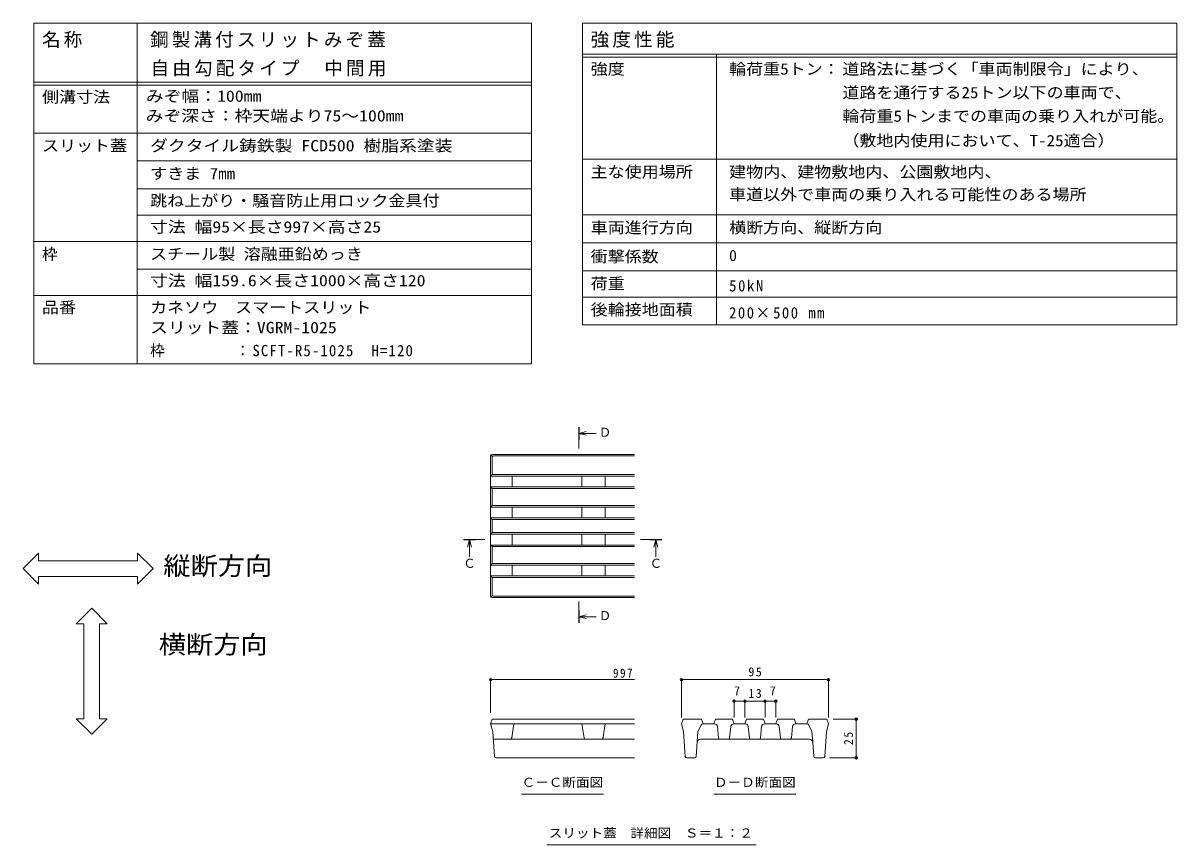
# Model space of a CAD drawing. Units: millimetres at full size, sheet at 1:5, with parts at other scales. Extents: x -1782 to 1922, y -1359 to 1336.
# Drawn here: x 58 to 1922, y 9 to 1336 of the extents above; entities that cross this region are included whole.
import ezdxf
from ezdxf.enums import TextEntityAlignment as Align

# ---------------------------------------------------------------- set-up
doc = ezdxf.new("R2010")
doc.units = ezdxf.units.MM
doc.header["$LTSCALE"] = 5
doc.header["$PDMODE"] = 32
doc.header["$PDSIZE"] = 4
doc.linetypes.add('CHAIN1', pattern=[8, 5, -1, 1, -1])
for name, color, linetype, lineweight in [('4-5_図形', 7, 'Continuous', 9), ('D-2', 3, 'Continuous', 9), ('D-4_樹木注記', 7, 'Continuous', 9), ('D-5_注記', 4, 'Continuous', 9), ('F-5_F-5ﾚｲﾔ', 2, 'Continuous', 9), ('F-F_F-Fﾚｲﾔ', 3, 'Continuous', 9)]:
    doc.layers.add(name, color=color, linetype=linetype, lineweight=lineweight)
doc.styles.add('ＭＳ ゴシック', font='')
doc.styles.get('ＭＳ ゴシック').set_extended_font_data('MS Gothic')

msp = doc.modelspace()

# ---------------------------------------------------------------- linework, layer by layer
at = {"layer": '4-5_図形'}
for p, q in [((57.548, 455.124), (82.548, 480.124)), ((82.548, 467.624), (82.548, 480.124)), ((82.548, 467.624), (242.496, 467.624)), ((267.496, 455.124), (242.496, 480.124)), ((242.496, 467.624), (242.496, 480.124)), ((57.548, 455.124), (82.548, 430.124)), ((267.496, 455.124), (242.496, 430.124)), ((82.548, 430.124), (82.548, 442.624)), ((82.548, 442.624), (242.496, 442.624)), ((242.496, 430.124), (242.496, 442.624)), ((168.476, 391.034), (143.476, 366.034)), ((168.476, 391.034), (193.476, 366.034)), ((155.976, 366.034), (143.476, 366.034)), ((155.976, 212.589), (155.976, 366.034)), ((193.476, 366.034), (180.976, 366.034)), ((180.976, 212.589), (180.976, 366.034)), ((168.476, 187.589), (143.476, 212.589)), ((155.976, 212.589), (143.476, 212.589)), ((168.476, 187.589), (193.476, 212.589)), ((193.476, 212.589), (180.976, 212.589))]:
    msp.add_line(p, q, dxfattribs=at)
at = {"layer": 'D-2'}
for p, q in [((813.036, 637.175), (813.036, 523.977)), ((813.769, 638.943), (816.269, 636.443)), ((815.536, 639.675), (938.037, 639.675)), ((815.536, 634.675), (815.536, 607.175)), ((1045.384, 637.175), (818.036, 637.175)), ((1045.384, 639.675), (938.145, 639.675)), ((813.036, 604.675), (815.536, 607.175)), ((1045.384, 604.675), (813.036, 604.675)), ((1045.384, 607.175), (815.536, 607.175)), ((848.036, 604.675), (848.036, 587.175)), ((960.536, 604.675), (960.536, 587.175)), ((998.036, 604.675), (998.036, 587.175)), ((815.536, 584.675), (813.036, 587.175)), ((1045.384, 587.175), (813.036, 587.175)), ((815.536, 557.175), (815.536, 584.675)), ((1045.384, 584.675), (815.536, 584.675)), ((813.036, 554.675), (815.536, 557.175)), ((1045.384, 554.675), (813.036, 554.675)), ((1045.384, 557.175), (815.536, 557.175)), ((848.036, 554.675), (848.036, 537.175)), ((960.536, 554.675), (960.536, 537.175)), ((998.036, 554.675), (998.036, 537.175)), ((813.036, 537.175), (815.536, 534.675)), ((924.353, 537.175), (813.036, 537.175)), ((813.036, 410.779), (813.036, 523.977)), ((815.536, 534.675), (1045.384, 534.675)), ((815.536, 534.675), (815.536, 523.977)), ((815.536, 513.279), (815.536, 523.977)), ((924.494, 537.175), (1045.384, 537.175)), ((813.036, 510.779), (815.536, 513.279)), ((924.353, 510.779), (813.036, 510.779)), ((815.536, 513.279), (1045.384, 513.279)), ((848.036, 493.279), (848.036, 510.779)), ((924.494, 510.779), (1045.384, 510.779)), ((960.536, 493.279), (960.536, 510.779)), ((998.036, 493.279), (998.036, 510.779)), ((813.036, 493.279), (815.536, 490.779)), ((1045.384, 493.279), (813.036, 493.279)), ((815.536, 490.779), (815.536, 463.279)), ((1045.384, 490.779), (815.536, 490.779)), ((815.536, 463.279), (813.036, 460.779)), ((1045.384, 460.779), (813.036, 460.779)), ((1045.384, 463.279), (815.536, 463.279)), ((848.036, 443.279), (848.036, 460.779)), ((960.536, 443.279), (960.536, 460.779)), ((998.036, 443.279), (998.036, 460.779)), ((813.036, 443.279), (815.536, 440.779)), ((1045.384, 443.279), (813.036, 443.279)), ((815.536, 413.279), (815.536, 440.779)), ((1045.384, 440.779), (815.536, 440.779)), ((813.769, 409.011), (816.269, 411.511)), ((1045.384, 410.779), (818.036, 410.779)), ((815.536, 408.279), (938.037, 408.279)), ((1045.384, 408.279), (938.145, 408.279)), ((813.036, 204.484), (815.536, 211.984)), ((1045.384, 211.984), (815.536, 211.984)), ((1123.946, 211.984), (1121.446, 204.484)), ((1123.946, 211.984), (1153.946, 211.984)), ((1156.446, 204.484), (1153.946, 211.984)), ((1206.446, 204.484), (1203.946, 211.984)), ((1256.446, 204.484), (1253.946, 211.984)), ((1306.446, 204.484), (1303.946, 211.984)), ((1323.946, 204.484), (1326.446, 211.984)), ((1323.984, 204.484), (1326.484, 211.984)), ((1356.446, 211.984), (1326.446, 211.984)), ((1356.446, 211.984), (1358.946, 204.484)), ((813.036, 204.484), (816.389, 191.984)), ((1045.384, 204.484), (813.036, 204.484)), ((819.128, 151.814), (816.389, 191.984)), ((847.106, 181.613), (850.536, 204.484)), ((963.967, 181.613), (960.536, 204.484)), ((994.286, 179.484), (998.036, 204.484)), ((1121.446, 204.484), (1124.798, 191.984)), ((1127.537, 151.814), (1124.798, 191.984)), ((1148.11, 191.984), (1145.356, 151.813)), ((1152.97, 202.291), (1148.11, 191.984)), ((1156.446, 204.484), (1174.421, 204.484)), ((1181.221, 181.735), (1179.396, 199.982)), ((1199.171, 181.735), (1200.996, 199.982)), ((1205.971, 204.484), (1224.421, 204.484)), ((1231.221, 181.735), (1229.396, 199.982)), ((1249.171, 181.735), (1250.996, 199.982)), ((1255.971, 204.484), (1274.421, 204.484)), ((1281.221, 181.735), (1279.396, 199.982)), ((1299.171, 181.735), (1300.996, 199.982)), ((1305.971, 204.484), (1324.011, 204.484)), ((1327.422, 202.291), (1332.282, 191.984)), ((1333.424, 175.325), (1332.282, 191.984)), ((1352.855, 151.814), (1355.594, 191.984)), ((1358.946, 204.484), (1355.594, 191.984)), ((817.241, 179.484), (817.426, 177.361)), ((819.576, 179.484), (846.786, 179.484)), ((994.286, 179.484), (846.823, 179.484)), ((994.393, 179.484), (1045.384, 179.484)), ((1328.47, 179.484), (1151.922, 179.484)), ((1333.459, 174.826), (1335.036, 151.813)), ((821.622, 149.484), (1045.384, 149.484)), ((1130.031, 149.484), (1142.862, 149.484)), ((1337.531, 149.484), (1350.361, 149.484))]:
    msp.add_line(p, q, dxfattribs=at)
for points in [[(1173.946, 204.484), (1176.446, 211.984), (1203.946, 211.984)], [(1223.946, 204.484), (1226.446, 211.984), (1253.946, 211.984)], [(1273.946, 204.484), (1276.446, 211.984), (1303.946, 211.984)]]:
    msp.add_lwpolyline(points, dxfattribs=at)
for centre, radius, start, end in [((815.536, 637.175), 2.5, 90, 180), ((818.036, 634.675), 2.5, 140.82253, 180), ((818.036, 634.675), 2.5, 90, 140.82253), ((815.536, 410.779), 2.5, 180, 270), ((818.036, 413.279), 2.5, 180, 219.17747), ((818.036, 413.279), 2.5, 219.17747, 270), ((1156.381, 200.734), 3.75, 90, 155.47466), ((1174.421, 199.484), 5, 5.71059, 90), ((1205.971, 199.484), 5, 90, 174.28941), ((1224.421, 199.484), 5, 5.71059, 90), ((1255.971, 199.484), 5, 90, 174.28941), ((1274.421, 199.484), 5, 5.71059, 90), ((1305.971, 199.484), 5, 90, 174.28941), ((1324.011, 200.734), 3.75, 24.52534, 90), ((819.576, 181.984), 2.5, 183.90049, 270), ((844.633, 181.984), 2.5, 270, 351.46923), ((966.439, 181.984), 2.5, 188.53077, 270), ((992.133, 181.984), 2.5, 270, 351.46923), ((1151.922, 174.484), 5, 90, 176.07805), ((1183.709, 181.984), 2.5, 185.71059, 270), ((1196.684, 181.984), 2.5, 270, 354.28941), ((1233.709, 181.984), 2.5, 185.71059, 270), ((1246.684, 181.984), 2.5, 270, 354.28941), ((1283.709, 181.984), 2.5, 185.71059, 270), ((1296.684, 181.984), 2.5, 270, 354.28941), ((1328.47, 174.484), 5, 9.65692, 90), ((1328.47, 174.484), 5, 3.92195, 9.65692), ((821.622, 151.984), 2.5, 183.90049, 270), ((1130.031, 151.984), 2.5, 183.90049, 270), ((1142.862, 151.984), 2.5, 270, 356.07805), ((1337.531, 151.984), 2.5, 183.92195, 270), ((1350.361, 151.984), 2.5, 270, 356.09951)]:
    msp.add_arc(centre, radius, start, end, dxfattribs=at)
at = {"layer": 'D-4_樹木注記'}
for p, q in [((813.036, 277.335), (813.036, 221.984)), ((813.036, 275.835), (1045.384, 275.835)), ((1121.446, 277.335), (1121.446, 214.484)), ((1121.446, 275.835), (1358.946, 275.835)), ((1358.946, 277.335), (1358.946, 214.484)), ((1206.446, 242.59), (1206.446, 214.484)), ((1223.946, 242.59), (1223.946, 214.484)), ((1256.446, 242.59), (1256.446, 214.484)), ((1273.946, 242.59), (1273.946, 214.484)), ((1206.446, 241.09), (1223.946, 241.09)), ((1223.946, 241.09), (1256.446, 241.09)), ((1256.446, 241.09), (1273.946, 241.09)), ((1405.298, 211.984), (1366.446, 211.984)), ((1403.798, 211.984), (1403.798, 149.484)), ((1405.298, 149.484), (1360.361, 149.484)), ((862.96, 90.74), (995.46, 90.74)), ((1173.946, 90.74), (1306.446, 90.74)), ((1242.321, 8.824), (903.842, 8.824))]:
    msp.add_line(p, q, dxfattribs=at)
for p in [(813.036, 275.835), (1121.446, 275.835), (1358.946, 275.835), (1206.446, 241.09), (1223.946, 241.09), (1256.446, 241.09), (1273.946, 241.09), (1403.798, 211.984), (1403.798, 149.484)]:
    msp.add_point(p, dxfattribs=at)
at = {"layer": 'D-5_注記'}
for p, q in [((955.646, 673.687), (967.646, 676.887)), ((955.646, 673.687), (983.646, 673.687)), ((955.646, 673.687), (967.646, 670.487)), ((778.788, 502.029), (775.588, 490.029)), ((778.788, 502.029), (778.788, 474.029)), ((778.788, 502.029), (781.988, 490.029)), ((1080.01, 502.029), (1076.81, 490.029)), ((1080.01, 502.029), (1080.01, 474.029)), ((1080.01, 502.029), (1083.21, 490.029)), ((955.646, 377.532), (967.646, 380.732)), ((955.646, 377.532), (983.646, 377.532)), ((955.646, 377.532), (967.646, 374.332))]:
    msp.add_line(p, q, dxfattribs=at)
at = {"layer": 'D-5_注記', "linetype": 'CHAIN1'}
for p, q in [((955.646, 673.687), (955.646, 649.187)), ((778.788, 502.029), (803.422, 502.029)), ((1080.01, 502.029), (1055.376, 502.029)), ((955.646, 377.532), (955.646, 402.032))]:
    msp.add_line(p, q, dxfattribs=at)
at = {"layer": 'D-5_注記'}
for points in [[(956.646, 683.687), (956.646, 663.687), (954.646, 683.687), (954.646, 663.687)], [(768.788, 501.029), (788.788, 501.029), (768.788, 503.029), (788.788, 503.029)], [(1090.01, 501.029), (1070.01, 501.029), (1090.01, 503.029), (1070.01, 503.029)], [(956.646, 367.532), (956.646, 387.532), (954.646, 367.532), (954.646, 387.532)]]:
    msp.add_solid(points, dxfattribs=at)
at = {"layer": 'F-5_F-5ﾚｲﾔ', "color": 7}
msp.add_line((74.852, 786.242), (879.246, 786.242), dxfattribs=at)
at = {"layer": 'F-F_F-Fﾚｲﾔ', "color": 7}
for p, q in [((74.852, 1336.449), (879.246, 1336.449)), ((74.852, 1336.449), (74.852, 786.242)), ((242.14, 1336.449), (242.14, 786.242)), ((879.246, 1336.449), (879.246, 786.242)), ((961.379, 1336.449), (1921.988, 1336.449)), ((961.379, 1336.449), (961.379, 848.949)), ((1921.988, 1336.449), (1921.988, 848.949)), ((961.379, 1286.449), (1921.988, 1286.449)), ((961.379, 1281.449), (1921.988, 1281.449)), ((1177.749, 1286.449), (1177.749, 848.949)), ((74.852, 1241.243), (879.246, 1241.243)), ((74.852, 1236.243), (879.246, 1236.243)), ((74.852, 1158.743), (879.246, 1158.743)), ((242.14, 1113.742), (879.246, 1113.742)), ((242.14, 1113.742), (879.246, 1113.742)), ((961.379, 1116.449), (1921.988, 1116.449)), ((242.14, 1068.742), (879.246, 1068.742)), ((242.14, 1026.243), (879.246, 1026.243)), ((961.379, 1026.449), (1921.988, 1026.449)), ((74.852, 983.743), (879.246, 983.743)), ((1921.988, 981.448), (961.379, 981.448)), ((242.14, 938.743), (879.246, 938.743)), ((961.379, 936.449), (1921.988, 936.449)), ((74.852, 896.243), (879.246, 896.243)), ((961.379, 893.949), (1921.988, 893.949)), ((961.379, 848.949), (1921.988, 848.949))]:
    msp.add_line(p, q, dxfattribs=at)

# ---------------------------------------------------------------- texts
at = {"layer": '4-5_図形', "color": 6, "style": 'ＭＳ ゴシック', "width": 1.1}
for s, p in [('縦断方向', (284.074, 436.097)), ('横断方向', (276.698, 309.163))]:
    msp.add_text(s, height=29.33, dxfattribs=at).set_placement(p, align=Align.BOTTOM_LEFT)
at = {"layer": 'D-4_樹木注記', "color": 2, "style": 'ＭＳ ゴシック'}
for p in [(1206.184, 246.09), (1263.986, 246.09)]:
    msp.add_text('7', height=14.66, dxfattribs=at).set_placement(p, align=Align.BOTTOM_LEFT)
at = {"layer": 'D-4_樹木注記', "color": 2, "style": 'ＭＳ ゴシック', "width": 1.1}
for s, p in [('Ｃ－Ｃ断面図', (862.96, 98.24)), ('Ｄ－Ｄ断面図', (1173.946, 98.24)), ('スリット蓋\u3000詳細図\u3000Ｓ＝１：２', (906.876, 16.324))]:
    msp.add_text(s, height=14.66, dxfattribs=at).set_placement(p, align=Align.BOTTOM_LEFT)
at = {"layer": 'D-4_樹木注記', "color": 2, "char_height": 14.66, "attachment_point": 7, "style": 'ＭＳ ゴシック'}
for s, insert in [('\\T1.27;\\W0.9;997', (1010.735, 278.835)), ('\\T1.27;\\W0.95;95', (1229.571, 280.835)), ('\\T1.27;\\W0.95;13', (1229.571, 246.09))]:
    msp.add_mtext(s, dxfattribs=dict(at, insert=insert))
at = {"layer": 'D-4_樹木注記', "color": 2, "insert": (1398.798, 170.109), "char_height": 14.66, "attachment_point": 7, "rotation": 90, "style": 'ＭＳ ゴシック'}
msp.add_mtext('\\T1.27;\\W0.95;25', dxfattribs=at)
at = {"layer": 'D-5_注記', "color": 2, "style": 'ＭＳ ゴシック'}
for s, p in [('Ｄ', (987.937, 663.687)), ('Ｃ', (768.788, 452.029)), ('Ｃ', (1070.01, 452.029)), ('Ｄ', (987.937, 367.532))]:
    msp.add_text(s, height=14.66, dxfattribs=at).set_placement(p, align=Align.BOTTOM_LEFT)
at = {"layer": 'F-5_F-5ﾚｲﾔ', "color": 3, "style": 'ＭＳ ゴシック', "width": 1.15}
for s, p in [('みぞ幅：100mm', (255.959, 1203.841)), ('みぞ深さ：枠天端より75～100mm', (255.526, 1171.988))]:
    msp.add_text(s, height=18.33, dxfattribs=at).set_placement(p, align=Align.BOTTOM_LEFT)
at = {"layer": 'F-F_F-Fﾚｲﾔ', "style": 'ＭＳ ゴシック'}
for s, width, p in [('強度', 1.1, (974.688, 1247.699)), ('輪荷重5トン：', 1.1, (1198.417, 1247.699)), ('道路法に基づく「車両制限令」により、', 1.1, (1381.398, 1247.699)), ('道路を通行する25トン以下の車両で、', 1.1, (1381.398, 1209.612)), ('側溝寸法', 1.1, (88.16, 1202.493)), ('輪荷重5トンまでの車両の乗り入れが可能。', 1.1, (1381.398, 1171.541)), ('（敷地内使用において、T-25適合）', 1.1, (1381.398, 1131.988)), ('スリット蓋', 1.1, (88.16, 1123.743)), ('ダクタイル鋳鉄製 FCD500 樹脂系塗装', 1.15, (262.807, 1123.743)), ('すきま 7㎜', 1.1, (262.807, 1078.742)), ('主な使用場所', 1.1, (974.688, 1081.449)), ('建物内、建物敷地内、公園敷地内、', 1.1, (1198.417, 1081.449)), ('車道以外で車両の乗り入れる可能性のある場所', 1.1, (1198.417, 1044.924)), ('跳ね上がり・騒音防止用ロック金具付', 1.1, (262.807, 1034.992)), ('寸法 幅95×長さ997×高さ25', 1.15, (262.807, 992.493)), ('車両進行方向', 1.1, (974.688, 991.449)), ('横断方向、縦断方向', 1.1, (1198.417, 991.449)), ('スチール製 溶融亜鉛めっき', 1.1, (262.807, 948.743)), ('衝撃係数', 1.1, (974.688, 944.676)), ('寸法 幅159.6×長さ1000×高さ120', 1.15, (262.807, 905.76)), ('荷重', 1.1, (974.688, 901.049)), ('品番', 1.1, (88.16, 862.493)), ('カネソウ\u3000スマートスリット\u3000', 1.1, (262.807, 862.493)), ('後輪接地面積', 1.1, (974.688, 858.949)), ('スリット蓋：VGRM-1025', 1.15, (262.807, 829.993))]:
    msp.add_text(s, height=18.33, dxfattribs=dict(at, width=width)).set_placement(p, align=Align.BOTTOM_LEFT)
for s, p in [('枠', (88.16, 948.743)), ('0', (1198.417, 946.449))]:
    msp.add_text(s, height=18.33, dxfattribs=at).set_placement(p, align=Align.BOTTOM_LEFT)
at = {"layer": 'F-F_F-Fﾚｲﾔ', "attachment_point": 7, "style": 'ＭＳ ゴシック'}
for s, insert, char_height in [('\\T1.17;名称', (88.16, 1296.449), 21.99), ('\\T1.17;鋼製溝付スリットみぞ蓋\u3000', (262.807, 1296.449), 21.99), ('\\T1.17;強度性能', (974.688, 1296.449), 21.99), ('\\T1.17;自由勾配タイプ\u3000中間用', (263.664, 1250.19), 21.99), ('\\T1.22;\\W0.95;50kN', (1198.417, 902.699), 18.33), ('\\T1.2;\\W0.95;200×500\\~mm', (1198.417, 858.949), 18.33), ('\\T1.16;\\W0.95;枠\u3000\u3000\u3000\u3000：SCFT-R5-1025\u3000H=120', (262.807, 796.243), 18.33)]:
    msp.add_mtext(s, dxfattribs=dict(at, insert=insert, char_height=char_height))

doc.saveas('drawing.dxf')
